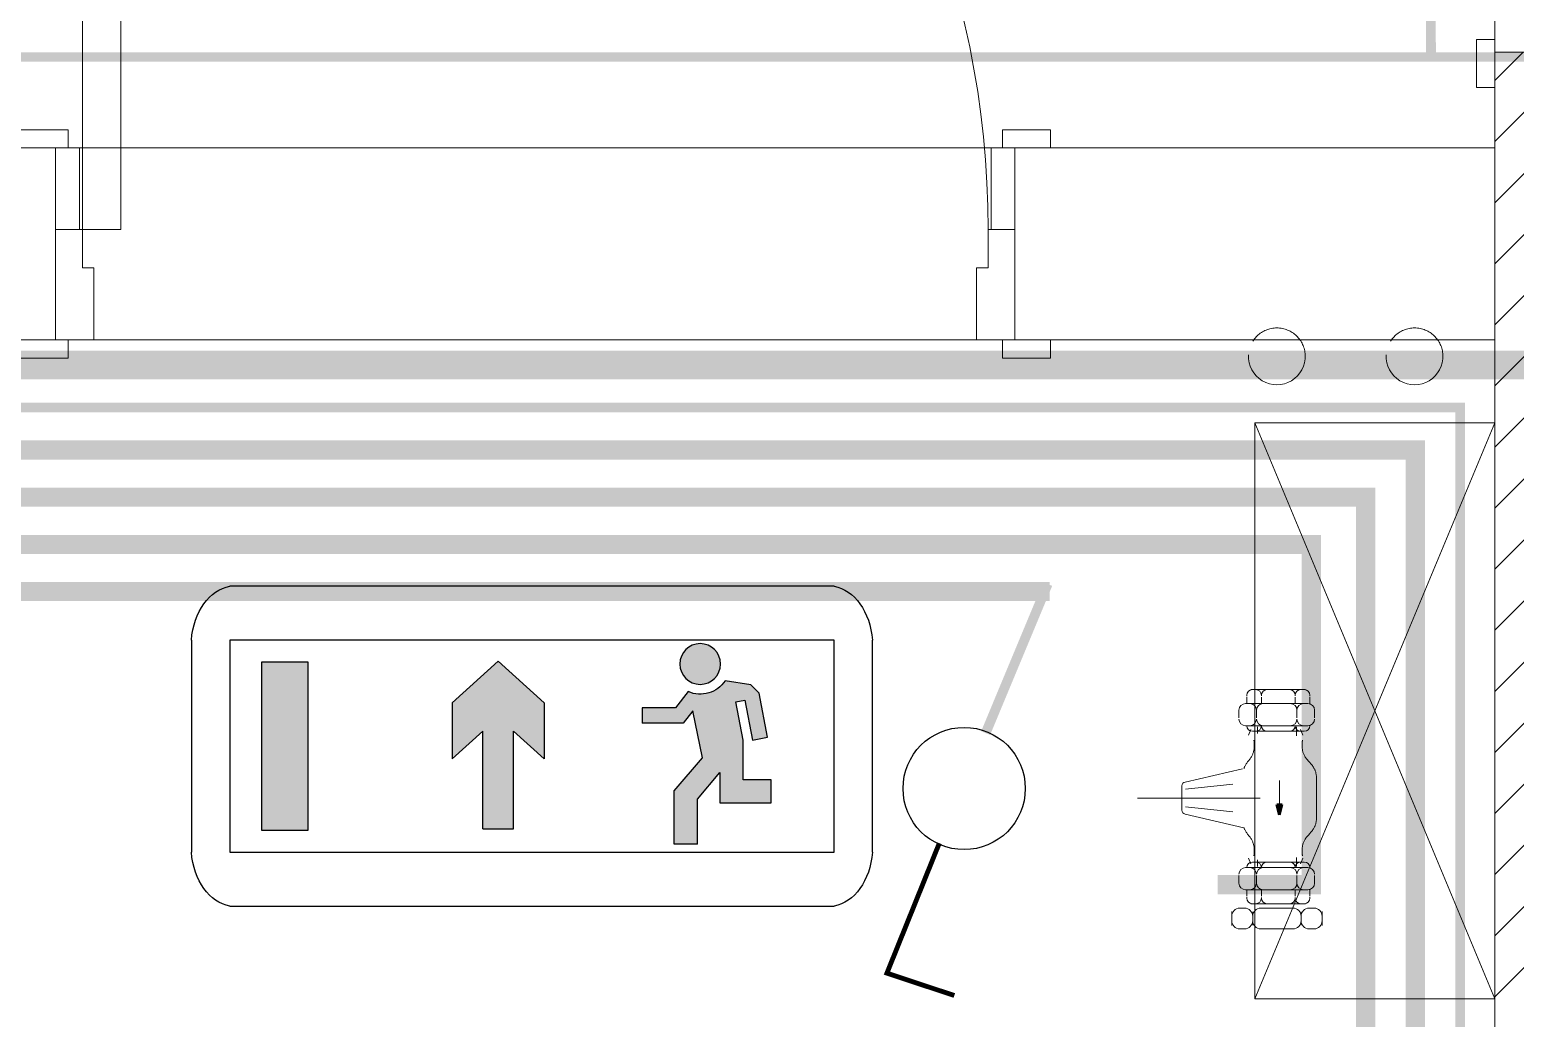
# Model space of a CAD drawing. Header units: millimetres. Extents: x 1322820 to 1391563, y 1051909 to 1098256.
# Drawn here: x 1349902 to 1351450, y 1082514 to 1083544 of the extents above; entities that cross this region are included whole.
import ezdxf

# ---------------------------------------------------------------- set-up
doc = ezdxf.new("R2010")
doc.units = ezdxf.units.MM
doc.header["$MEASUREMENT"] = 0
for name, pattern in [('DUBLU_INTRERUPT', [1.093612, 0.529167, -0.211667, 0.141111, -0.211667]), ('Linie de axa (2)', [17025.055165, 8960.555286, -4480.277643, 0, -3584.222236]), ('pard', [115, 75, -40])]:
    doc.linetypes.add(name, pattern=pattern)
doc.layers.get('0').update_dxf_attribs({"true_color": 0x787878})
for name, color, linetype in [('Circuit echipo', 7, 'Continuous'), ('circuite iluminat normal', 7, 'Continuous'), ('circuite prize vitali', 1, 'Continuous')]:
    doc.layers.add(name, color=color, linetype=linetype)
doc.layers.add('Circuite', color=7, linetype='Continuous', lineweight=25)
for name, color, linetype, true_color in [('Ecs.Corpuri Siguranta', 7, 'Continuous', 0x00b800), ('instalatii - echipamente', 7, 'Continuous', 0x787878), ('New_ARCHICAD Doors', 7, 'Continuous', 0x787878), ('New_arhitectura - pereti de compartimentare', 7, 'Continuous', 0x787878), ('New_rezistenta - pereti de rezistenta', 7, 'Continuous', 0x787878)]:
    doc.layers.add(name, color=color, linetype=linetype, true_color=true_color)
for name, color, linetype, lineweight, true_color in [('instalatii - echipamente_Pen_No__1', 7, 'Continuous', 13, 0x787878), ('instalatii - echipamente_Pen_No__41', 7, 'Continuous', 50, 0x787878), ('New_ARCHICAD Doors_Pen_No__1', 7, 'Continuous', 13, 0x787878), ('New_ARCHICAD Doors_Pen_No__21', 7, 'Continuous', 20, 0x787878), ('New_arhitectura - pereti de compartimentare_Pen_No__21', 7, 'Continuous', 20, 0x787878), ('New_arhitectura - suprafete DTAC_Pen_No__14', 7, 'Continuous', 18, 0x787878), ('New_instalatii - echipamente_Pen_No__1', 7, 'Continuous', 13, 0x787878), ('New_rezistenta - pereti de rezistenta_Pen_No__21', 7, 'Continuous', 20, 0x787878)]:
    doc.layers.add(name, color=color, linetype=linetype, lineweight=lineweight, true_color=true_color)

# ---------------------------------------------------------------- blocks, each defined once
blk = doc.blocks.new('Door 23_2')
at = {"layer": 'New_ARCHICAD Doors_Pen_No__1', "color": 7, "linetype": 'Continuous', "lineweight": 13}
blk.add_arc((472, 0), 944, 90, 180, dxfattribs=at)
at = {"layer": 'New_ARCHICAD Doors_Pen_No__21', "color": 7, "linetype": 'Continuous', "lineweight": 20}
for p, q in [((432, 0), (432, 944)), ((432, 944), (472, 944)), ((472, 944), (472, 0)), ((-487, 104), (-537, 104)), ((-537, 104), (-537, 85)), ((-487, 85), (-487, 104)), ((537, 104), (487, 104)), ((487, 104), (487, 85)), ((537, 85), (537, 104)), ((-537, 85), (-487, 85)), ((-500, 85), (-537, 85)), ((-500, 85), (-537, 85)), ((-475, 85), (-500, 85)), ((-500, 85), (-500, 0)), ((-500, 0), (-500, 85)), ((-500, 0), (-500, 85)), ((-475, 0), (-475, 85)), ((500, 85), (475, 85)), ((475, 85), (475, 0)), ((487, 85), (537, 85)), ((500, 0), (500, 85)), ((500, 0), (500, 85)), ((500, 0), (500, 85)), ((500, 85), (537, 85)), ((500, 85), (537, 85)), ((-500, 0), (-475, 0)), ((-472, 0), (-500, 0)), ((-500, 0), (-500, -115)), ((-500, -115), (-500, 0)), ((-500, -115), (-500, 0)), ((-472, -40), (-472, 0)), ((472, 0), (432, 0)), ((500, 0), (472, 0)), ((472, 0), (472, -40)), ((475, 0), (500, 0)), ((500, -115), (500, 0)), ((500, -115), (500, 0)), ((500, -115), (500, 0)), ((-460, -40), (-472, -40)), ((-460, -115), (-460, -40)), ((472, -40), (460, -40)), ((460, -40), (460, -115)), ((-487, -115), (-537, -115)), ((-537, -115), (-537, -134)), ((-500, -115), (-537, -115)), ((-500, -115), (-537, -115)), ((-500, -115), (-460, -115)), ((-487, -134), (-487, -115)), ((460, -115), (500, -115)), ((537, -115), (487, -115)), ((487, -115), (487, -134)), ((500, -115), (537, -115)), ((500, -115), (537, -115)), ((537, -134), (537, -115)), ((-537, -134), (-487, -134)), ((487, -134), (537, -134))]:
    blk.add_line(p, q, dxfattribs=at)
blk = doc.blocks.new('Wall_9_1', base_point=(1346928.5, 1083220.6))
at = {"layer": 'New_arhitectura - pereti de compartimentare_Pen_No__21', "color": 7, "linetype": 'Continuous', "lineweight": 20}
for p, q in [((1349928.5, 1083420.6), (1349891.5, 1083420.6)), ((1349928.5, 1083335.6), (1349928.5, 1083420.6)), ((1350928.5, 1083420.6), (1350965.5, 1083420.6)), ((1350928.5, 1083335.6), (1350928.5, 1083420.6)), ((1349928.5, 1083220.6), (1349928.5, 1083335.6)), ((1350928.5, 1083220.6), (1350928.5, 1083335.6)), ((1349928.5, 1083220.6), (1349891.5, 1083220.6)), ((1350928.5, 1083220.6), (1350965.5, 1083220.6))]:
    blk.add_line(p, q, dxfattribs=at)
at = {"layer": 'New_arhitectura - pereti de compartimentare_Pen_No__21', "color": 7, "linetype": 'Continuous', "lineweight": 20, "flags": 128}
for points in [[(1349928.5, 1083420.6), (1346928.5, 1083420.6)], [(1351428.5, 1083420.6), (1350928.5, 1083420.6)], [(1351428.5, 1083220.6), (1351428.5, 1083420.6)], [(1346928.5, 1083220.6), (1349928.5, 1083220.6)], [(1350928.5, 1083220.6), (1351428.5, 1083220.6)]]:
    blk.add_lwpolyline(points, dxfattribs=at)
at = {"layer": 'New_ARCHICAD Doors', "color": 7, "linetype": 'Continuous', "lineweight": 13, "xscale": -1, "zscale": 1000}
blk.add_blockref('Door 23_2', (1350428.5, 1083335.6), dxfattribs=at)
blk = doc.blocks.new('Double Door 23_4')
at = {"layer": 'New_ARCHICAD Doors_Pen_No__1', "color": 7, "linetype": 'Continuous', "lineweight": 13}
for centre, radius, start, end in [((572, 0), 900, 90, 180), ((-572, 0), 244, 0, 90)]:
    blk.add_arc(centre, radius, start, end, dxfattribs=at)
at = {"layer": 'New_ARCHICAD Doors_Pen_No__21', "color": 7, "linetype": 'Continuous', "lineweight": 20}
for p, q in [((532, 0), (532, 900)), ((532, 900), (572, 900)), ((572, 900), (572, 0)), ((-572, 244), (-572, 0)), ((-532, 244), (-572, 244)), ((-532, 0), (-532, 244)), ((-587, 154), (-637, 154)), ((-637, 154), (-637, 135)), ((-587, 135), (-587, 154)), ((637, 154), (587, 154)), ((587, 154), (587, 135)), ((637, 135), (637, 154)), ((-637, 135), (-587, 135)), ((-600, 135), (-637, 135)), ((-600, 135), (-637, 135)), ((-575, 135), (-600, 135)), ((-600, 135), (-600, 0)), ((-600, 0), (-600, 135)), ((-600, 0), (-600, 135)), ((-575, 0), (-575, 135)), ((600, 135), (575, 135)), ((575, 135), (575, 0)), ((587, 135), (637, 135)), ((600, 0), (600, 135)), ((600, 0), (600, 135)), ((600, 0), (600, 135)), ((600, 135), (637, 135)), ((600, 135), (637, 135)), ((-600, 0), (-575, 0)), ((-572, 0), (-600, 0)), ((-600, 0), (-600, -115)), ((-600, -115), (-600, 0)), ((-600, -115), (-600, 0)), ((-572, -40), (-572, 0)), ((-572, 0), (-532, 0)), ((572, 0), (532, 0)), ((600, 0), (572, 0)), ((572, 0), (572, -40)), ((575, 0), (600, 0)), ((600, -115), (600, 0)), ((600, -115), (600, 0)), ((600, -115), (600, 0)), ((-560, -40), (-572, -40)), ((-560, -115), (-560, -40)), ((572, -40), (560, -40)), ((560, -40), (560, -115)), ((-587, -115), (-637, -115)), ((-637, -115), (-637, -134)), ((-600, -115), (-637, -115)), ((-600, -115), (-637, -115)), ((-600, -115), (-560, -115)), ((-587, -134), (-587, -115)), ((560, -115), (600, -115)), ((637, -115), (587, -115)), ((587, -115), (587, -134)), ((600, -115), (637, -115)), ((600, -115), (637, -115)), ((637, -134), (637, -115)), ((-637, -134), (-587, -134)), ((587, -134), (637, -134))]:
    blk.add_line(p, q, dxfattribs=at)
blk = doc.blocks.new('Wall_17_1', base_point=(1351428.5, 1078980.6))
at = {"layer": 'New_rezistenta - pereti de rezistenta', "linetype": 'Continuous', "lineweight": 0, "true_color": 0x000000}
h = blk.add_hatch(dxfattribs=at)
h.set_pattern_fill('BETON_ARMAT_0001', color=18, style=0, pattern_type=2)
h.set_pattern_definition([(45, (1356235.236, 1078942.57), (-31.8198, 31.8198), [])])
h.paths.add_polyline_path([(1351428.5, 1083520.6), (1351428.5, 1078980.6), (1351678.5, 1078980.6), (1351678.5, 1083520.6)])
at = {"layer": 'New_rezistenta - pereti de rezistenta_Pen_No__21', "color": 7, "linetype": 'Continuous', "lineweight": 20}
for q in [(1351428.5, 1083483.6), (1351543.5, 1083520.6)]:
    blk.add_line((1351428.5, 1083520.6), q, dxfattribs=at)
at = {"layer": 'New_rezistenta - pereti de rezistenta_Pen_No__21', "color": 7, "linetype": 'Continuous', "lineweight": 20, "flags": 128}
blk.add_lwpolyline([(1351428.5, 1083520.6), (1351428.5, 1078980.6)], dxfattribs=at)
at = {"layer": 'New_ARCHICAD Doors', "color": 7, "linetype": 'Continuous', "lineweight": 13, "xscale": -1, "zscale": 1000, "rotation": 270}
blk.add_blockref('Double Door 23_4', (1351543.5, 1084120.6), dxfattribs=at)
blk = doc.blocks.new('Line_18_1', base_point=(1351204.1, 1082726))
at = {"layer": 'instalatii - echipamente', "linetype": 'Continuous', "lineweight": 0, "true_color": 0x000000}
blk.add_hatch(color=18, dxfattribs=at).paths.add_polyline_path([(1351204.1, 1082726), (1351207, 1082736.7), (1351201.3, 1082736.7)])
at = {"layer": 'instalatii - echipamente_Pen_No__1', "color": 7, "linetype": 'Linie de axa (2)', "lineweight": 13}
blk.add_line((1351204.1, 1082736.7), (1351204.1, 1082761.8), dxfattribs=at)
at = {"layer": 'instalatii - echipamente_Pen_No__41', "color": 7, "linetype": 'Continuous', "lineweight": 50}
for p, q in [((1351204.1, 1082726), (1351201.3, 1082736.7)), ((1351201.3, 1082736.7), (1351207, 1082736.7)), ((1351204.1, 1082726), (1351207, 1082736.7))]:
    blk.add_line(p, q, dxfattribs=at)
blk = doc.blocks.new('terasa')
at = {"layer": 'instalatii - echipamente_Pen_No__1', "linetype": 'Continuous', "lineweight": 13}
for p, q in [((1351428.502, 1083134.195), (1351178.502, 1083134.195)), ((1351178.502, 1083134.195), (1351428.502, 1082534.195)), ((1351178.502, 1082534.195), (1351428.502, 1083134.195)), ((1351428.502, 1083134.195), (1351178.502, 1083134.195)), ((1351178.502, 1083134.195), (1351178.502, 1082534.195)), ((1351178.502, 1083134.195), (1351428.502, 1082534.195)), ((1351178.502, 1082534.195), (1351428.502, 1083134.195)), ((1351428.502, 1083134.195), (1351428.502, 1082534.195)), ((1351428.502, 1083134.195), (1351428.502, 1082534.195)), ((1351170.097, 1082849.573), (1351170.097, 1082850.467)), ((1351170.097, 1082848.586), (1351170.097, 1082841.882)), ((1351231.29, 1082856.277), (1351174.251, 1082856.277)), ((1351179.506, 1082856.277), (1351175.907, 1082856.277)), ((1351179.729, 1082856.277), (1351176.164, 1082856.277)), ((1351178.966, 1082856.277), (1351226.758, 1082856.277)), ((1351185.316, 1082849.666), (1351185.316, 1082850.467)), ((1351185.316, 1082848.493), (1351185.316, 1082841.882)), ((1351214.676, 1082856.277), (1351191.127, 1082856.277)), ((1351214.564, 1082856.277), (1351191.239, 1082856.277)), ((1351220.486, 1082849.666), (1351220.486, 1082850.467)), ((1351220.486, 1082848.493), (1351220.486, 1082841.882)), ((1351226.073, 1082856.277), (1351229.731, 1082856.277)), ((1351226.296, 1082856.277), (1351229.989, 1082856.277)), ((1351235.799, 1082850.467), (1351235.799, 1082849.573)), ((1351235.799, 1082841.882), (1351235.799, 1082848.586)), ((1351161.945, 1082826.832), (1351161.945, 1082834.876)), ((1351173.237, 1082841.848), (1351168.917, 1082841.848)), ((1351172.588, 1082841.848), (1351229.939, 1082841.848)), ((1351180.209, 1082826.943), (1351180.209, 1082834.876)), ((1351215.44, 1082841.848), (1351187.181, 1082841.848)), ((1351222.412, 1082826.943), (1351222.412, 1082834.876)), ((1351229.384, 1082841.848), (1351233.816, 1082841.848)), ((1351240.788, 1082834.876), (1351240.788, 1082826.832)), ((1351173.237, 1082818.675), (1351168.917, 1082818.675)), ((1351170.097, 1082818.458), (1351170.097, 1082818.675)), ((1351171.822, 1082808.968), (1351174.17, 1082814.75)), ((1351172.588, 1082818.675), (1351229.939, 1082818.675)), ((1351180.209, 1082825.535), (1351180.209, 1082825.647)), ((1351185.316, 1082818.365), (1351185.316, 1082818.675)), ((1351215.44, 1082818.675), (1351187.181, 1082818.675)), ((1351220.486, 1082818.365), (1351220.486, 1082818.675)), ((1351222.412, 1082825.535), (1351222.412, 1082825.647)), ((1351228.528, 1082808.968), (1351226.18, 1082814.75)), ((1351229.384, 1082818.675), (1351233.816, 1082818.675)), ((1351235.799, 1082818.675), (1351235.799, 1082818.458)), ((1351179.506, 1082812.865), (1351175.907, 1082812.865)), ((1351178.966, 1082812.865), (1351226.758, 1082812.865)), ((1351214.676, 1082812.865), (1351191.127, 1082812.865)), ((1351226.296, 1082812.865), (1351229.989, 1082812.865)), ((1351165.737, 1082773.936), (1351105.711, 1082760.027)), ((1351102.483, 1082730.549), (1351102.483, 1082756.162)), ((1351106.195, 1082752.43), (1351155.412, 1082757.792)), ((1351105.711, 1082726.684), (1351167.172, 1082712.442)), ((1351106.195, 1082734.281), (1351155.412, 1082728.919)), ((1351171.822, 1082680.593), (1351174.17, 1082674.811)), ((1351179.506, 1082676.696), (1351175.907, 1082676.696)), ((1351178.966, 1082676.696), (1351226.758, 1082676.696)), ((1351214.676, 1082676.696), (1351191.127, 1082676.696)), ((1351228.528, 1082680.593), (1351226.18, 1082674.811)), ((1351226.296, 1082676.696), (1351229.989, 1082676.696)), ((1351161.945, 1082662.729), (1351161.945, 1082654.685)), ((1351173.237, 1082670.886), (1351168.917, 1082670.886)), ((1351170.097, 1082671.103), (1351170.097, 1082670.886)), ((1351172.588, 1082670.886), (1351229.939, 1082670.886)), ((1351180.209, 1082664.025), (1351180.209, 1082663.914)), ((1351180.209, 1082662.617), (1351180.209, 1082654.685)), ((1351185.316, 1082671.195), (1351185.316, 1082670.886)), ((1351215.44, 1082670.886), (1351187.181, 1082670.886)), ((1351220.486, 1082671.195), (1351220.486, 1082670.886)), ((1351222.412, 1082664.025), (1351222.412, 1082663.914)), ((1351222.412, 1082662.617), (1351222.412, 1082654.685)), ((1351229.384, 1082670.886), (1351233.816, 1082670.886)), ((1351235.799, 1082670.886), (1351235.799, 1082671.103)), ((1351240.788, 1082654.685), (1351240.788, 1082662.729)), ((1351173.237, 1082647.712), (1351168.917, 1082647.712)), ((1351170.097, 1082640.975), (1351170.097, 1082647.679)), ((1351172.588, 1082647.712), (1351229.939, 1082647.712)), ((1351185.316, 1082641.068), (1351185.316, 1082647.679)), ((1351215.44, 1082647.712), (1351187.181, 1082647.712)), ((1351220.486, 1082641.068), (1351220.486, 1082647.679)), ((1351229.384, 1082647.712), (1351233.816, 1082647.712)), ((1351235.799, 1082647.679), (1351235.799, 1082640.975)), ((1351167.906, 1082628.641), (1351162.747, 1082628.641)), ((1351170.097, 1082639.987), (1351170.097, 1082639.094)), ((1351231.29, 1082633.284), (1351174.251, 1082633.284)), ((1351179.506, 1082633.284), (1351175.907, 1082633.284)), ((1351179.729, 1082633.284), (1351176.164, 1082633.284)), ((1351178.966, 1082633.284), (1351226.758, 1082633.284)), ((1351218.32, 1082628.641), (1351184.563, 1082628.641)), ((1351185.316, 1082639.895), (1351185.316, 1082639.094)), ((1351214.676, 1082633.284), (1351191.127, 1082633.284)), ((1351214.564, 1082633.284), (1351191.239, 1082633.284)), ((1351220.486, 1082639.895), (1351220.486, 1082639.094)), ((1351226.073, 1082633.284), (1351229.731, 1082633.284)), ((1351226.296, 1082633.284), (1351229.989, 1082633.284)), ((1351234.977, 1082628.641), (1351240.271, 1082628.641)), ((1351235.799, 1082639.094), (1351235.799, 1082639.987)), ((1351154.418, 1082625.02), (1351154.418, 1082615.411)), ((1351154.418, 1082610.703), (1351154.418, 1082620.312)), ((1351176.235, 1082624.887), (1351176.235, 1082615.411)), ((1351176.235, 1082610.836), (1351176.235, 1082620.312)), ((1351226.648, 1082624.887), (1351226.648, 1082615.411)), ((1351226.648, 1082610.836), (1351226.648, 1082620.312)), ((1351248.599, 1082615.411), (1351248.599, 1082625.02)), ((1351248.599, 1082620.312), (1351248.599, 1082610.703)), ((1351167.906, 1082607.082), (1351162.747, 1082607.082)), ((1351218.32, 1082607.082), (1351184.563, 1082607.082)), ((1351234.977, 1082607.082), (1351240.271, 1082607.082)), ((1351428.502, 1082534.195), (1351178.502, 1082534.195)), ((1351428.502, 1082534.195), (1351178.502, 1082534.195))]:
    blk.add_line(p, q, dxfattribs=at)
at = {"layer": 'instalatii - echipamente_Pen_No__1', "linetype": 'Linie de axa (2)', "lineweight": 13}
for p, q in [((1351181.204, 1082810.702), (1351181.204, 1082817.383)), ((1351222.013, 1082808.213), (1351222.013, 1082817.383)), ((1351056.211, 1082743.355), (1351184.006, 1082743.355)), ((1351181.204, 1082678.859), (1351181.204, 1082672.178)), ((1351222.013, 1082681.347), (1351222.013, 1082672.178))]:
    blk.add_line(p, q, dxfattribs=at)
at = {"layer": 'instalatii - echipamente_Pen_No__1', "linetype": 'Continuous', "lineweight": 13}
for centre, radius, start, end in [((1351175.907, 1082850.467), 5.81, 90, 180), ((1351179.506, 1082850.467), 5.81, 0, 90), ((1351191.127, 1082850.467), 5.81, 90, 180), ((1351214.676, 1082850.467), 5.81, 0, 90), ((1351226.296, 1082850.467), 5.81, 90, 180), ((1351229.989, 1082850.467), 5.81, 0, 90), ((1351168.917, 1082834.876), 6.972, 90, 180), ((1351173.237, 1082834.876), 6.972, 0, 90), ((1351187.181, 1082834.876), 6.972, 90, 180), ((1351215.44, 1082834.876), 6.972, 0, 90), ((1351229.384, 1082834.876), 6.972, 90, 180), ((1351233.816, 1082834.876), 6.972, 0, 90), ((1351168.917, 1082825.647), 6.972, 180, 270), ((1351175.907, 1082818.675), 5.81, 180, 270), ((1351173.237, 1082825.647), 6.972, 270, 0), ((1351179.506, 1082818.675), 5.81, 270, 0), ((1351187.181, 1082825.647), 6.972, 180, 270), ((1351191.127, 1082818.675), 5.81, 180, 270), ((1351214.676, 1082818.675), 5.81, 270, 0), ((1351215.44, 1082825.647), 6.972, 270, 0), ((1351226.296, 1082818.675), 5.81, 180, 270), ((1351229.384, 1082825.647), 6.972, 180, 270), ((1351229.989, 1082818.675), 5.81, 270, 0), ((1351233.816, 1082825.647), 6.972, 270, 0), ((1351106.412, 1082756.162), 3.929, 100.277141, 180), ((1351106.412, 1082730.549), 3.929, 180, 259.722859), ((1351175.907, 1082670.886), 5.81, 90, 180), ((1351179.506, 1082670.886), 5.81, 0, 90), ((1351191.127, 1082670.886), 5.81, 90, 180), ((1351214.676, 1082670.886), 5.81, 0, 90), ((1351226.296, 1082670.886), 5.81, 90, 180), ((1351229.989, 1082670.886), 5.81, 0, 90), ((1351168.917, 1082663.914), 6.972, 90, 180), ((1351173.237, 1082663.914), 6.972, 0, 90), ((1351187.181, 1082663.914), 6.972, 90, 180), ((1351215.44, 1082663.914), 6.972, 0, 90), ((1351229.384, 1082663.914), 6.972, 90, 180), ((1351233.816, 1082663.914), 6.972, 0, 90), ((1351168.917, 1082654.685), 6.972, 180, 270), ((1351173.237, 1082654.685), 6.972, 270, 0), ((1351187.181, 1082654.685), 6.972, 180, 270), ((1351215.44, 1082654.685), 6.972, 270, 0), ((1351229.384, 1082654.685), 6.972, 180, 270), ((1351233.816, 1082654.685), 6.972, 270, 0), ((1351162.747, 1082620.312), 8.328, 90, 180), ((1351167.906, 1082620.312), 8.328, 0, 90), ((1351175.907, 1082639.094), 5.81, 180, 270), ((1351184.563, 1082620.312), 8.328, 90, 180), ((1351179.506, 1082639.094), 5.81, 270, 0), ((1351191.127, 1082639.094), 5.81, 180, 270), ((1351214.676, 1082639.094), 5.81, 270, 0), ((1351218.32, 1082620.312), 8.328, 0, 90), ((1351226.296, 1082639.094), 5.81, 180, 270), ((1351234.977, 1082620.312), 8.328, 90, 180), ((1351229.989, 1082639.094), 5.81, 270, 0), ((1351240.271, 1082620.312), 8.328, 0, 90), ((1351162.747, 1082615.411), 8.328, 180, 270), ((1351167.906, 1082615.411), 8.328, 270, 0), ((1351184.563, 1082615.411), 8.328, 180, 270), ((1351218.32, 1082615.411), 8.328, 270, 0), ((1351234.977, 1082615.411), 8.328, 180, 270), ((1351240.271, 1082615.411), 8.328, 270, 0)]:
    blk.add_arc(centre, radius, start, end, dxfattribs=at)
at = {"layer": 'New_arhitectura - suprafete DTAC_Pen_No__14', "linetype": 'Continuous', "lineweight": 18, "flags": 128}
for points in [[(1351428.502, 1083420.6), (1351428.502, 1090570.6), (1346928.502, 1090570.6), (1346928.502, 1083420.6)], [(1351428.502, 1079220.6), (1351428.502, 1083220.6), (1346928.502, 1083220.6), (1346928.502, 1079220.6)]]:
    blk.add_lwpolyline(points, close=True, dxfattribs=at)
at = {"layer": 'New_instalatii - echipamente_Pen_No__1', "linetype": 'Linie de axa (2)', "lineweight": 13}
blk.add_line((1351242.729, 1082763.25), (1351242.729, 1082723.461), dxfattribs=at)
at = {"layer": 'New_instalatii - echipamente_Pen_No__1', "linetype": 'pard', "lineweight": 13}
for centre in [(1351201.442, 1083203.533), (1351344.991, 1083203.533)]:
    blk.add_arc(centre, 29.589, 2.716249, 177.283751, dxfattribs=at)
at = {"layer": 'New_instalatii - echipamente_Pen_No__1', "linetype": 'Continuous', "lineweight": 13}
for centre in [(1351201.442, 1083203.533), (1351344.991, 1083203.533)]:
    blk.add_arc(centre, 29.589, 177.283751, 2.716249, dxfattribs=at)
at = {"layer": 'New_instalatii - echipamente_Pen_No__1', "linetype": 'Linie de axa (2)', "lineweight": 13}
for points, knots in [([(1351177.545, 1082803.667), (1351177.545, 1082803.667), (1351179.397, 1082794.452), (1351175.246, 1082786.94), (1351173.146, 1082783.14), (1351169.727, 1082780.196), (1351167.94, 1082776.248), (1351167.648, 1082775.603), (1351167.421, 1082774.976), (1351167.172, 1082774.269)], [0, 0, 0, 0, 1, 1, 1, 2, 2, 2, 3, 3, 3, 3]), ([(1351228.179, 1082803.667), (1351228.179, 1082803.667), (1351226.141, 1082794.363), (1351230.478, 1082786.94), (1351233.128, 1082782.404), (1351237.562, 1082779.213), (1351240.142, 1082774.644), (1351241.897, 1082771.538), (1351242.663, 1082767.971), (1351242.729, 1082764.404), (1351242.74, 1082763.827), (1351242.729, 1082763.25), (1351242.729, 1082763.25)], [0, 0, 0, 0, 1, 1, 1, 2, 2, 2, 3, 3, 3, 4, 4, 4, 4]), ([(1351228.179, 1082683.044), (1351228.179, 1082683.044), (1351226.141, 1082692.348), (1351230.478, 1082699.771), (1351233.128, 1082704.307), (1351237.562, 1082707.498), (1351240.142, 1082712.067), (1351241.897, 1082715.173), (1351242.663, 1082718.74), (1351242.729, 1082722.307), (1351242.74, 1082722.884), (1351242.729, 1082723.461), (1351242.729, 1082723.461)], [0, 0, 0, 0, 1, 1, 1, 2, 2, 2, 3, 3, 3, 4, 4, 4, 4]), ([(1351177.545, 1082683.044), (1351177.545, 1082683.044), (1351179.397, 1082692.259), (1351175.246, 1082699.771), (1351173.146, 1082703.571), (1351169.727, 1082706.515), (1351167.94, 1082710.463), (1351167.648, 1082711.108), (1351167.421, 1082711.735), (1351167.172, 1082712.442)], [0, 0, 0, 0, 1, 1, 1, 2, 2, 2, 3, 3, 3, 3])]:
    blk.add_open_spline(points, degree=3, knots=knots, dxfattribs=at)
at = {"layer": 'instalatii - echipamente', "linetype": 'Linie de axa (2)', "lineweight": 13}
blk.add_blockref('Line_18_1', (1351204.12, 1082725.971), dxfattribs=at)
at = {"layer": 'New_arhitectura - pereti de compartimentare', "lineweight": 20}
blk.add_blockref('Wall_9_1', (1346928.502, 1083220.6), dxfattribs=at)
at = {"layer": 'New_rezistenta - pereti de rezistenta', "lineweight": 20}
blk.add_blockref('Wall_17_1', (1351428.502, 1078980.6), dxfattribs=at)
blk = doc.blocks.new('A$C6379187E')
at = {"layer": 'Ecs.Corpuri Siguranta'}
h = blk.add_hatch(color=256, dxfattribs=at)
h.paths.add_polyline_path([(254.6, 636.7), (254.6, 588.7), (166.6, 588.7), (166.6, 636.7)])
h.paths.add_polyline_path([(166.6, 636.7), (166.6, 588.7), (78.6, 588.7), (78.6, 636.7)])
blk.add_hatch(color=256, dxfattribs=at).paths.add_polyline_path([(255.2, 390.2), (211.8, 342.2), (153.3, 342.2), (182.3, 374.2), (80.4, 374.2), (80.4, 390.2), (80.4, 406.2), (182.3, 406.2), (153.3, 438.2), (211.8, 438.2)])
h = blk.add_hatch(color=256, dxfattribs=at)
edge = h.paths.add_edge_path()
edge.add_ellipse((252.2, 179.6), major_axis=(15, 15), ratio=1, start_angle=225, end_angle=405, ccw=False)
edge.add_ellipse((252.2, 179.6), major_axis=(-15, 15), ratio=1, start_angle=-45, end_angle=135, ccw=False)
edge = h.paths.add_edge_path()
edge.add_line((203.3, 187.4), (190.4, 197.5))
edge.add_line((190.4, 197.5), (190.4, 240.1))
edge.add_line((190.4, 240.1), (206.4, 240.1))
edge.add_line((206.4, 240.1), (206.4, 205.3))
edge.add_line((206.4, 205.3), (223.4, 192.1))
edge.add_ellipse((252.2, 179.6), major_axis=(22.2, 22.2), ratio=1, start_angle=111.5891, end_angle=191.0809)
edge.add_line((234.7, 153.6), (230.5, 126.7))
edge.add_line((230.5, 126.7), (221.8, 118.1))
edge.add_line((221.8, 118.1), (175.9, 109.5))
edge.add_line((175.9, 109.5), (172.9, 125.2))
edge.add_line((172.9, 125.2), (214.5, 133))
edge.add_line((214.5, 133), (212.7, 142.4))
edge.add_line((212.7, 142.4), (172.9, 135))
edge.add_line((172.9, 135), (131.5, 135))
edge.add_line((131.5, 135), (131.5, 105.8))
edge.add_line((131.5, 105.8), (107.5, 105.8))
edge.add_line((107.5, 105.8), (107.5, 159))
edge.add_line((107.5, 159), (139.1, 159))
edge.add_line((139.1, 159), (111.3, 182.6))
edge.add_line((111.3, 182.6), (64.5, 182.6))
edge.add_line((64.5, 182.6), (64.5, 206.6))
edge.add_line((64.5, 206.6), (120.1, 206.6))
edge.add_line((120.1, 206.6), (154.6, 177.3))
edge.add_line((154.6, 177.3), (203.3, 187.4))
for p, q in [((277.2, 710), (56, 710)), ((0, 670), (0, 40)), ((277.2, 670), (56, 670)), ((56, 670), (56, 40)), ((277.2, 40), (277.2, 670)), ((333.2, 40), (333.2, 670)), ((78.6, 588.7), (78.6, 636.7)), ((78.6, 636.7), (166.6, 636.7)), ((166.6, 636.7), (254.6, 636.7)), ((254.6, 636.7), (254.6, 588.7)), ((254.6, 588.7), (78.6, 588.7)), ((153.3, 438.2), (182.3, 406.2)), ((211.8, 438.2), (153.3, 438.2)), ((211.8, 438.2), (255.2, 390.2)), ((80.4, 406.2), (182.3, 406.2)), ((80.4, 406.2), (80.4, 390.2)), ((80.4, 390.2), (80.4, 374.2)), ((255.2, 390.2), (211.8, 342.2)), ((80.4, 374.2), (182.3, 374.2)), ((182.3, 374.2), (153.3, 342.2)), ((211.8, 342.2), (153.3, 342.2)), ((206.4, 240.1), (190.4, 240.1)), ((190.4, 197.5), (190.4, 240.1)), ((206.4, 205.3), (206.4, 240.1)), ((64.5, 206.6), (120.1, 206.6)), ((64.5, 182.6), (64.5, 206.6)), ((120.1, 206.6), (154.6, 177.3)), ((223.4, 192.1), (206.4, 205.3)), ((154.6, 177.3), (203.3, 187.4)), ((203.3, 187.4), (190.4, 197.5)), ((223.4, 192.1), (223.4, 192.1)), ((64.5, 182.6), (111.3, 182.6)), ((111.3, 182.6), (139.1, 159)), ((107.5, 159), (107.5, 105.8)), ((139.1, 159), (107.5, 159)), ((172.9, 135), (212.7, 142.4)), ((212.7, 142.4), (214.5, 133)), ((230.5, 126.7), (234.7, 153.6)), ((131.5, 105.8), (131.5, 135)), ((131.5, 135), (172.9, 135)), ((214.5, 133), (172.9, 125.2)), ((172.9, 125.2), (175.9, 109.5)), ((221.8, 118.1), (230.5, 126.7)), ((175.9, 109.5), (221.8, 118.1)), ((107.5, 105.8), (131.5, 105.8)), ((56, 40), (277.2, 40)), ((56, 0), (277.2, 0))]:
    blk.add_line(p, q, dxfattribs=at)
at = {"layer": 'Ecs.Corpuri Siguranta', "extrusion": (0, 0, -1)}
for centre, major_axis, ratio, start_param, end_param in [((63.4, 664.7), (-63.8, 0), 0.714286, 0.11637, 1.454426), ((269.8, 664.7), (63.8, 0), 0.714286, -1.454426, -0.11637), ((252.2, 179.6), (22.2, 22.2), 1, 2.948194, 4.335589), ((252.2, 179.6), (15, 15), 1, -0.785398, 5.497787), ((63.4, 45.3), (63.8, 0), 0.714286, 1.687167, 3.025222), ((269.8, 45.3), (-63.8, 0), 0.714286, 3.257963, 4.596019)]:
    blk.add_ellipse(centre, major_axis=major_axis, ratio=ratio, start_param=start_param, end_param=end_param, dxfattribs=at)

msp = doc.modelspace()

# ---------------------------------------------------------------- block references
msp.add_blockref('terasa', (0, 0))

# ---------------------------------------------------------------- next in the draw order: linework, layer by layer
at = {"layer": 'Circuite', "linetype": 'DUBLU_INTRERUPT', "lineweight": 20, "ltscale": 1000, "const_width": 10}
for points in [[(1351362.2, 1083530.6), (1351362.2, 1083515.4), (1346989.9, 1083515.4), (1346989.9, 1090465.4)], [(1351361.9, 1085092.2), (1351361.9, 1083515.4), (1351716.9, 1083515.4), (1351716.9, 1083515.4), (1351716.9, 1083061.6), (1361547.4, 1083061.6), (1361547.4, 1081067.4), (1361547.4, 1081067.4), (1361547.4, 1081067.4), (1361547.4, 1081067.4)]]:
    msp.add_lwpolyline(points, dxfattribs=at)
at = {"layer": 'Circuite', "linetype": 'DUBLU_INTRERUPT', "lineweight": 20, "ltscale": 600, "const_width": 10}
msp.add_lwpolyline([(1349256, 1083150.2), (1348975.2, 1083150.2), (1351392.5, 1083150.2), (1351392.5, 1079345.4), (1351392.5, 1079282.3)], dxfattribs=at)
at = {"layer": 'Circuite', "lineweight": 20, "const_width": 20}
for points in [[(1348977.6, 1083105.9), (1351345.8, 1083105.9), (1351345.8, 1080896.3), (1351126.2, 1080896.3)], [(1348976.3, 1083056.8), (1351294.1, 1083056.8), (1351294.1, 1081607.1), (1351239.6, 1081607.1)], [(1348833, 1083049.3), (1348833, 1082958.6), (1350964.8, 1082958.6), (1349771, 1082958.6), (1349771, 1081577.9), (1349929.4, 1081577.9), (1348241.4, 1081577.9)], [(1348914, 1083007.5), (1351237.3, 1083007.5), (1351237.3, 1082653.2), (1351139.8, 1082653.2)]]:
    msp.add_lwpolyline(points, dxfattribs=at)
at = {"layer": 'circuite iluminat normal', "const_width": 10.1}
msp.add_lwpolyline([(1350962.6, 1082966.3), (1350897.9, 1082811)], dxfattribs=at)
at = {"layer": 'circuite iluminat normal', "linetype": 'Continuous', "const_width": 5.03}
msp.add_lwpolyline([(1350849.6, 1082696.3), (1350795, 1082560.9), (1350865.3, 1082537.6)], dxfattribs=at)
at = {"layer": 'circuite iluminat normal', "ltscale": 1.01}
msp.add_circle((1350875.5, 1082753.3), 63.7, dxfattribs=at)
at = {"layer": 'circuite prize vitali', "lineweight": 20, "const_width": 30}
msp.add_lwpolyline([(1348977.8, 1083194.5), (1348977.8, 1083194.5), (1361359.1, 1083194.5), (1361359.1, 1081063.5), (1361359.1, 1081063.5), (1361359.1, 1081063.5), (1361359.1, 1081063.5)], dxfattribs=at)

# ---------------------------------------------------------------- next in the draw order: block references
at = {"layer": 'Circuit echipo', "rotation": 90}
msp.add_blockref('A$C6379187E', (1350780, 1082630.8), dxfattribs=at)

doc.saveas('drawing.dxf')
